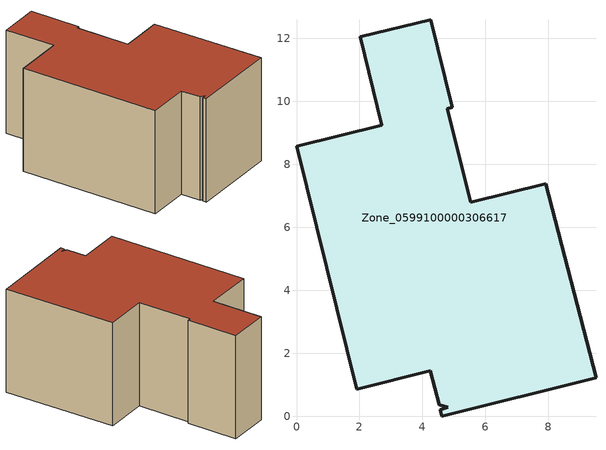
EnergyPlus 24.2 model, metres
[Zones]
Zone_0599100000306617
 floor ground (C_G): 4.62,0 4.57,0.21 4.81,0.29 4.53,0.37 4.25,1.45 1.92,0.87 0,8.58 2.71,9.25 2.02,12.05 4.26,12.6 4.95,9.81 4.79,9.77 5.53,6.8 7.91,7.39 9.51,1.22 z0
 wall outside (C_F): 2.71,9.25 0,8.58 1.92,0.87 4.25,1.45 4.53,0.37 4.81,0.29 4.57,0.21 4.62,0 9.51,1.22 7.91,7.39 5.53,6.8 4.79,9.77 4.95,9.81 4.26,12.6 2.02,12.05 2.71,9.25 z0:5.97
 roof outside (C_R): 4.25,1.45 4.53,0.37 4.81,0.29 4.57,0.21 4.62,0 9.51,1.22 7.91,7.39 5.53,6.8 4.79,9.77 4.95,9.81 4.26,12.6 2.02,12.05 2.71,9.25 0,8.58 1.92,0.87 z5.97
[BUILDING]
Pand.0599100000306617: North Axis=0; Terrain=City; Loads Convergence Tolerance Value=0.04; Temperature Convergence Tolerance Value=0.4; Solar Distribution=FullExterior; Maximum Number of Warmup Days=25; Minimum Number of Warmup Days=1
[Site:Location]
Rotterdam.The.Hague.AP_ZH_NLD Design_Conditions: Latitude=51.96; Longitude=4.45; Time Zone=1; Elevation=-4.5
[SITE:GROUNDTEMPERATURE:BUILDINGSURFACE]
18, 18, 18, 18, 18, 18, 18, 18, 18, 18, 18, 18
[MATERIAL] Thermal Absorptance=0.9; Solar Absorptance=0.7; Visible Absorptance=0.7
Name | Roughness | Thickness | Conductivity | Density | Specific Heat
G.TC.1965-1974 | MediumSmooth | 0.15 | 0.882353 | 540 | 1210
F.TC.1965-1974 | Rough | 0.3 | 0.697674 | 1920 | 840
R.TC.1965-1974 | MediumRough | 0.2 | 0.232558 | 1500 | 1000
[CONSTRUCTION]
C_G: G.TC.1965-1974
C_F: F.TC.1965-1974
C_R: R.TC.1965-1974
[ZONE]
Zone_0599100000306617: Type=1; Multiplier=1; Ceiling Height=Autocalculate; Volume=Autocalculate; Floor Area=autocalculate; Part of Total Floor Area=Yes
[ZONEINFILTRATION:DESIGNFLOWRATE]
Infil_Zone_0599100000306617: Zone or ZoneList or Space or SpaceList=Zone_0599100000306617; Schedule=AlwaysOn; Design Flow Rate Calculation Method=Flow/Area; Flow Rate per Floor Area=0.003; Constant Term Coefficient=1; Temperature Term Coefficient=0; Velocity Term Coefficient=0; Velocity Squared Term Coefficient=0
[HVACTEMPLATE:ZONE:IDEALLOADSAIRSYSTEM]
Zone_0599100000306617: Maximum Heating Supply Air Temperature=50; Minimum Cooling Supply Air Temperature=13; Maximum Heating Supply Air Humidity Ratio=0.0156; Minimum Cooling Supply Air Humidity Ratio=0.0077; Heating Limit=NoLimit; Cooling Limit=NoLimit; Dehumidification Control Type=ConstantSensibleHeatRatio; Cooling Sensible Heat Ratio=0.7; Dehumidification Setpoint=60; Humidification Control Type=None; Humidification Setpoint=30; Outdoor Air Method=None; Outdoor Air Flow Rate per Person=0.00944; Outdoor Air Flow Rate per Zone Floor Area=0; Outdoor Air Flow Rate per Zone=0; Demand Controlled Ventilation Type=None; Outdoor Air Economizer Type=NoEconomizer; Heat Recovery Type=None; Sensible Heat Recovery Effectiveness=0.7; Latent Heat Recovery Effectiveness=0.65
[ZONECONTROL:THERMOSTAT]
ThermostatControl_Zone_0599100000306617: Zone or ZoneList=Zone_0599100000306617; Control Type Schedule=DualSetpointControlType; Control 1=Thermostat_Zone_0599100000306617; Temperature Difference Between Cutout And Setpoint=0
[THERMOSTATSETPOINT:DUALSETPOINT]
Thermostat_Zone_0599100000306617: Heating Setpoint Temperature Schedule=HeatingSetpoint_Zone_0599100000306617; Cooling Setpoint Temperature Schedule=CoolingSetpoint_Zone_0599100000306617
[SCHEDULE:COMPACT]
HeatingSetpoint_Zone_0599100000306617: Through: 12/31, For: AllDays, Until: 24:00, 21
CoolingSetpoint_Zone_0599100000306617: Through: 12/31, For: AllDays, Until: 24:00, 24
DualSetpointControlType: Through: 12/31, For: AllDays, Until: 24:00, 4
AlwaysOn: Through: 12/31, For: AllDays, Until: 24:00, 1
